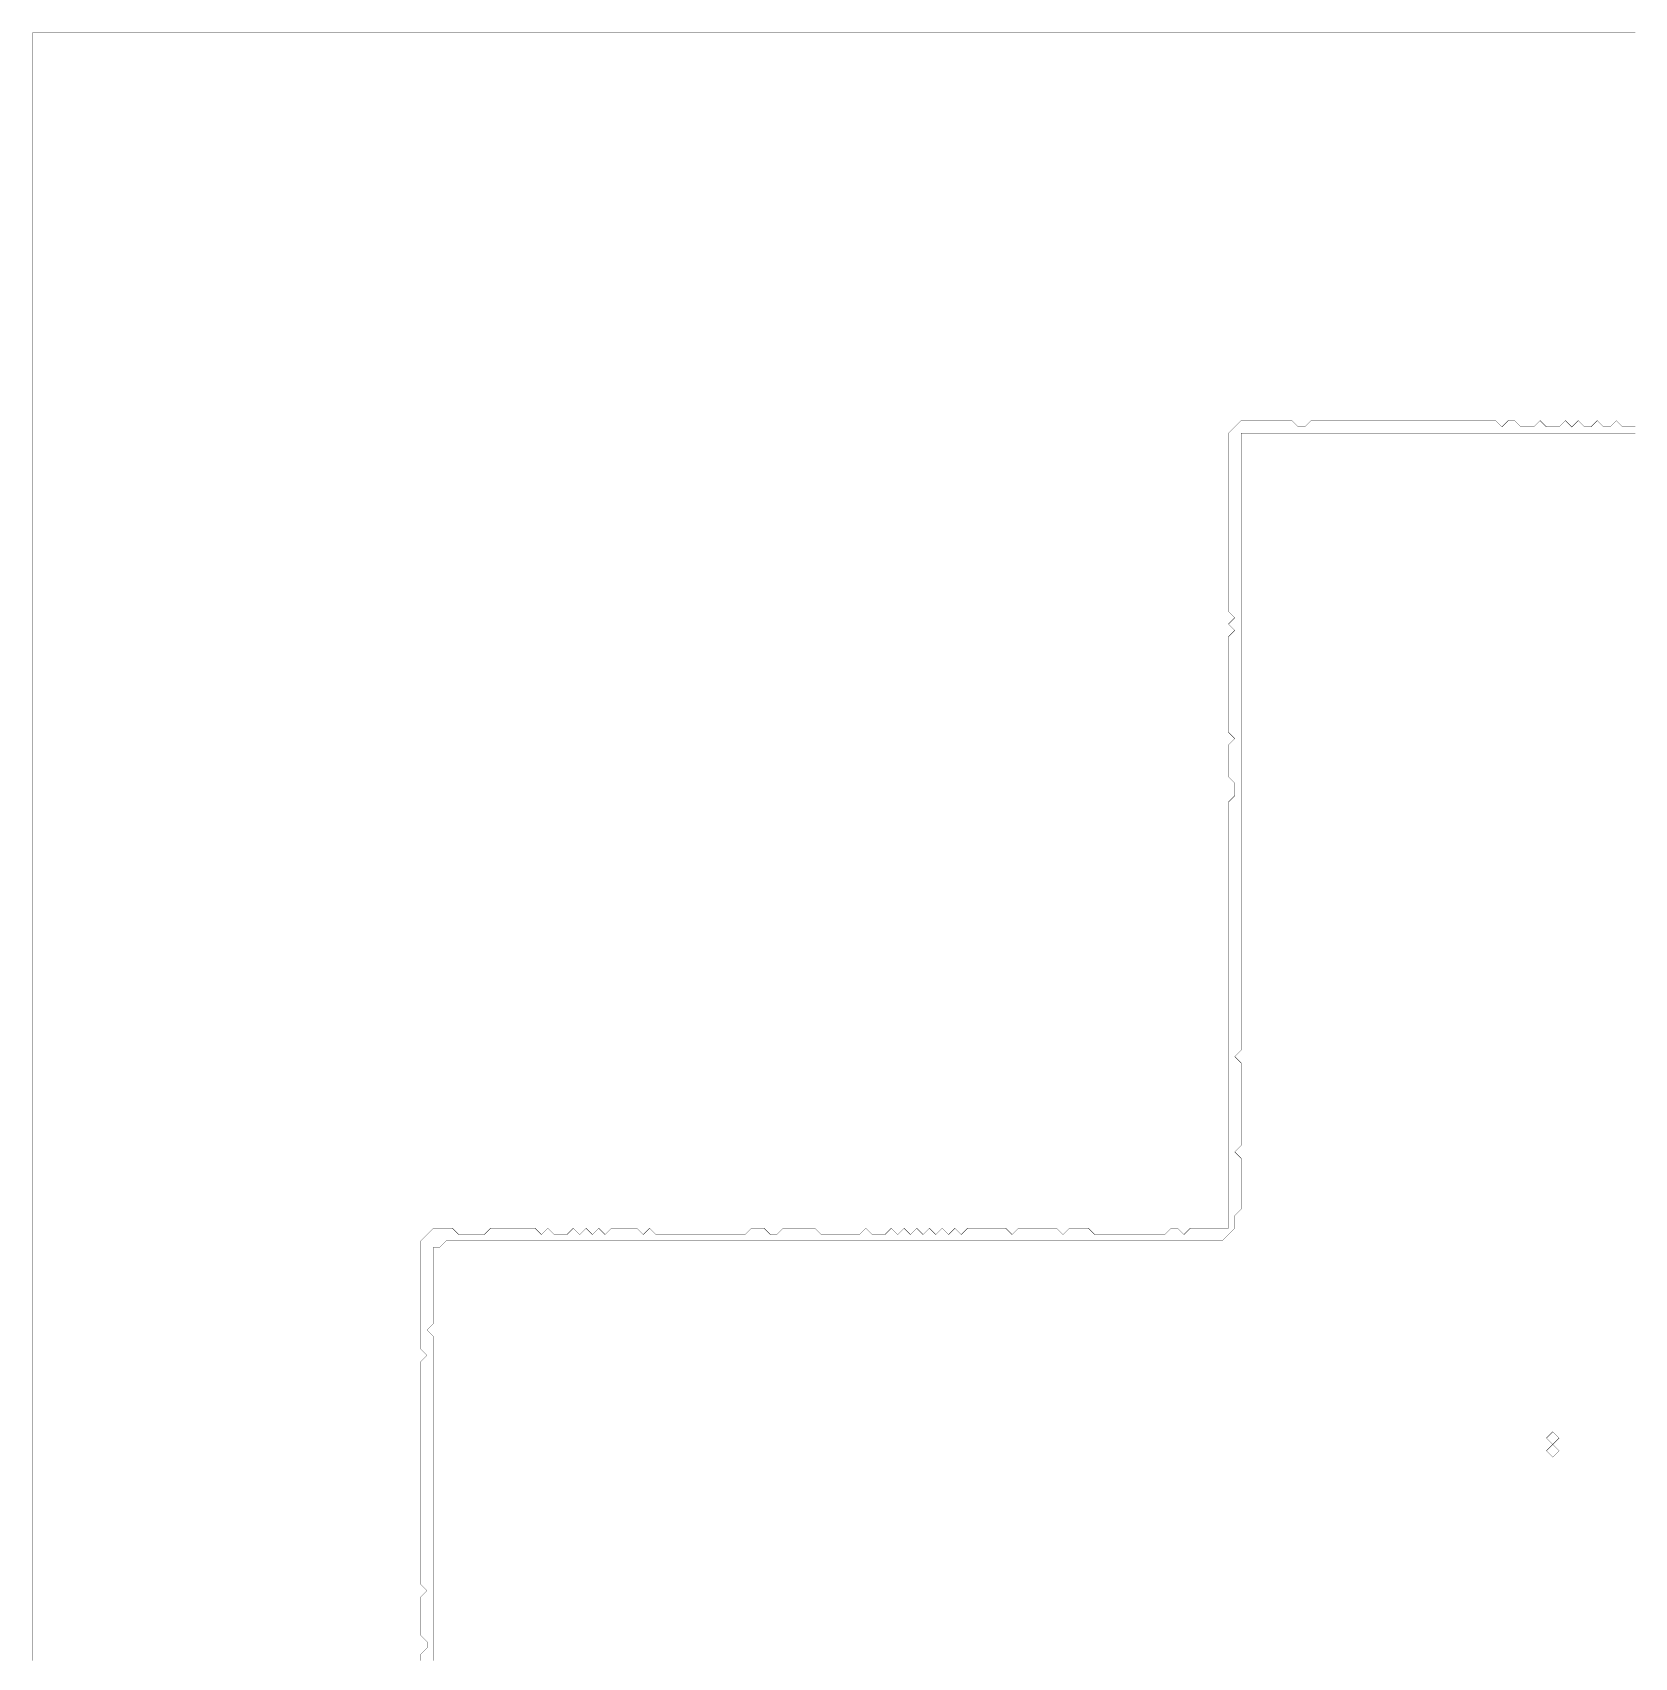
# Model space of a CAD drawing. Header units: metres. Extents: x 0 to 4879, y -4879 to 0.
# Drawn here: x 0 to 2404, y -2439 to 0 of the extents above; entities that cross this region are included whole.
import ezdxf

# ---------------------------------------------------------------- set-up
doc = ezdxf.new("R2010")
doc.units = ezdxf.units.M
doc.layers.add('conductor', color=1, linetype='Continuous')
doc.layers.add('substrate', color=5, linetype='Continuous')

msp = doc.modelspace()

# ---------------------------------------------------------------- linework, layer by layer
at = {"layer": 'conductor', "const_width": 0.5}
msp.add_lwpolyline([(2405.8125, -601.453125), (2396.265625, -601.453125), (2386.71875, -601.453125), (2377.171875, -601.453125), (2367.625, -601.453125), (2358.078125, -601.453125), (2348.53125, -601.453125), (2338.984375, -601.453125), (2329.4375, -601.453125), (2319.890625, -601.453125), (2310.34375, -601.453125), (2300.796875, -601.453125), (2291.25, -601.453125), (2281.703125, -601.453125), (2272.15625, -601.453125), (2262.609375, -601.453125), (2253.0625, -601.453125), (2243.515625, -601.453125), (2233.96875, -601.453125), (2224.421875, -601.453125), (2214.875, -601.453125), (2205.328125, -601.453125), (2195.78125, -601.453125), (2186.234375, -601.453125), (2176.6875, -601.453125), (2167.140625, -601.453125), (2157.59375, -601.453125), (2148.046875, -601.453125), (2138.5, -601.453125), (2128.953125, -601.453125), (2119.40625, -601.453125), (2109.859375, -601.453125), (2100.3125, -601.453125), (2090.765625, -601.453125), (2081.21875, -601.453125), (2071.671875, -601.453125), (2062.125, -601.453125), (2052.578125, -601.453125), (2043.03125, -601.453125), (2033.484375, -601.453125), (2023.9375, -601.453125), (2014.390625, -601.453125), (2004.84375, -601.453125), (1995.296875, -601.453125), (1985.75, -601.453125), (1976.203125, -601.453125), (1966.65625, -601.453125), (1957.109375, -601.453125), (1947.5625, -601.453125), (1938.015625, -601.453125), (1928.46875, -601.453125), (1918.921875, -601.453125), (1909.375, -601.453125), (1899.828125, -601.453125), (1890.28125, -601.453125), (1880.734375, -601.453125), (1871.1875, -601.453125), (1861.640625, -601.453125), (1852.09375, -601.453125), (1842.546875, -601.453125), (1833, -601.453125), (1823.453125, -601.453125), (1813.90625, -601.453125), (1813.90625, -611), (1813.90625, -620.546875), (1813.90625, -630.09375), (1813.90625, -639.640625), (1813.90625, -649.1875), (1813.90625, -658.734375), (1813.90625, -668.28125), (1813.90625, -677.828125), (1813.90625, -687.375), (1813.90625, -696.921875), (1813.90625, -706.46875), (1813.90625, -716.015625), (1813.90625, -725.5625), (1813.90625, -735.109375), (1813.90625, -744.65625), (1813.90625, -754.203125), (1813.90625, -763.75), (1813.90625, -773.296875), (1813.90625, -782.84375), (1813.90625, -792.390625), (1813.90625, -801.9375), (1813.90625, -811.484375), (1813.90625, -821.03125), (1813.90625, -830.578125), (1813.90625, -840.125), (1813.90625, -849.671875), (1813.90625, -859.21875), (1813.90625, -868.765625), (1813.90625, -878.3125), (1813.90625, -887.859375), (1813.90625, -897.40625), (1813.90625, -906.953125), (1813.90625, -916.5), (1813.90625, -926.046875), (1813.90625, -935.59375), (1813.90625, -945.140625), (1813.90625, -954.6875), (1813.90625, -964.234375), (1813.90625, -973.78125), (1813.90625, -983.328125), (1813.90625, -992.875), (1813.90625, -1002.421875), (1813.90625, -1011.96875), (1813.90625, -1021.515625), (1813.90625, -1031.0625), (1813.90625, -1040.609375), (1813.90625, -1050.15625), (1813.90625, -1059.703125), (1813.90625, -1069.25), (1813.90625, -1078.796875), (1813.90625, -1088.34375), (1813.90625, -1097.890625), (1813.90625, -1107.4375), (1813.90625, -1116.984375), (1813.90625, -1126.53125), (1813.90625, -1136.078125), (1813.90625, -1145.625), (1813.90625, -1155.171875), (1813.90625, -1164.71875), (1813.90625, -1174.265625), (1813.90625, -1183.8125), (1813.90625, -1193.359375), (1813.90625, -1202.90625), (1813.90625, -1212.453125), (1813.90625, -1222), (1813.90625, -1231.546875), (1813.90625, -1241.09375), (1813.90625, -1250.640625), (1813.90625, -1260.1875), (1813.90625, -1269.734375), (1813.90625, -1279.28125), (1813.90625, -1288.828125), (1813.90625, -1298.375), (1813.90625, -1307.921875), (1813.90625, -1317.46875), (1813.90625, -1327.015625), (1813.90625, -1336.5625), (1813.90625, -1346.109375), (1813.90625, -1355.65625), (1813.90625, -1365.203125), (1813.90625, -1374.75), (1813.90625, -1384.296875), (1813.90625, -1393.84375), (1813.90625, -1403.390625), (1813.90625, -1412.9375), (1813.90625, -1422.484375), (1813.90625, -1432.03125), (1813.90625, -1441.578125), (1813.90625, -1451.125), (1813.90625, -1460.671875), (1813.90625, -1470.21875), (1813.90625, -1479.765625), (1813.90625, -1489.3125), (1813.90625, -1498.859375), (1813.90625, -1508.40625), (1813.90625, -1517.953125), (1813.90625, -1527.5), (1804.359375, -1537.046875), (1813.90625, -1546.59375), (1813.90625, -1556.140625), (1813.90625, -1565.6875), (1813.90625, -1575.234375), (1813.90625, -1584.78125), (1813.90625, -1594.328125), (1813.90625, -1603.875), (1813.90625, -1613.421875), (1813.90625, -1622.96875), (1813.90625, -1632.515625), (1813.90625, -1642.0625), (1813.90625, -1651.609375), (1813.90625, -1661.15625), (1813.90625, -1670.703125), (1804.359375, -1680.25), (1813.90625, -1689.796875), (1813.90625, -1699.34375), (1813.90625, -1708.890625), (1813.90625, -1718.4375), (1813.90625, -1727.984375), (1813.90625, -1737.53125), (1813.90625, -1747.078125), (1813.90625, -1756.625), (1813.90625, -1766.171875), (1804.359375, -1775.71875), (1804.359375, -1785.265625), (1804.359375, -1794.8125), (1794.8125, -1804.359375), (1785.265625, -1813.90625), (1775.71875, -1813.90625), (1766.171875, -1813.90625), (1756.625, -1813.90625), (1747.078125, -1813.90625), (1737.53125, -1813.90625), (1727.984375, -1813.90625), (1718.4375, -1813.90625), (1708.890625, -1813.90625), (1699.34375, -1813.90625), (1689.796875, -1813.90625), (1680.25, -1813.90625), (1670.703125, -1813.90625), (1661.15625, -1813.90625), (1651.609375, -1813.90625), (1642.0625, -1813.90625), (1632.515625, -1813.90625), (1622.96875, -1813.90625), (1613.421875, -1813.90625), (1603.875, -1813.90625), (1594.328125, -1813.90625), (1584.78125, -1813.90625), (1575.234375, -1813.90625), (1565.6875, -1813.90625), (1556.140625, -1813.90625), (1546.59375, -1813.90625), (1537.046875, -1813.90625), (1527.5, -1813.90625), (1517.953125, -1813.90625), (1508.40625, -1813.90625), (1498.859375, -1813.90625), (1489.3125, -1813.90625), (1479.765625, -1813.90625), (1470.21875, -1813.90625), (1460.671875, -1813.90625), (1451.125, -1813.90625), (1441.578125, -1813.90625), (1432.03125, -1813.90625), (1422.484375, -1813.90625), (1412.9375, -1813.90625), (1403.390625, -1813.90625), (1393.84375, -1813.90625), (1384.296875, -1813.90625), (1374.75, -1813.90625), (1365.203125, -1813.90625), (1355.65625, -1813.90625), (1346.109375, -1813.90625), (1336.5625, -1813.90625), (1327.015625, -1813.90625), (1317.46875, -1813.90625), (1307.921875, -1813.90625), (1298.375, -1813.90625), (1288.828125, -1813.90625), (1279.28125, -1813.90625), (1269.734375, -1813.90625), (1260.1875, -1813.90625), (1250.640625, -1813.90625), (1241.09375, -1813.90625), (1231.546875, -1813.90625), (1222, -1813.90625), (1212.453125, -1813.90625), (1202.90625, -1813.90625), (1193.359375, -1813.90625), (1183.8125, -1813.90625), (1174.265625, -1813.90625), (1164.71875, -1813.90625), (1155.171875, -1813.90625), (1145.625, -1813.90625), (1136.078125, -1813.90625), (1126.53125, -1813.90625), (1116.984375, -1813.90625), (1107.4375, -1813.90625), (1097.890625, -1813.90625), (1088.34375, -1813.90625), (1078.796875, -1813.90625), (1069.25, -1813.90625), (1059.703125, -1813.90625), (1050.15625, -1813.90625), (1040.609375, -1813.90625), (1031.0625, -1813.90625), (1021.515625, -1813.90625), (1011.96875, -1813.90625), (1002.421875, -1813.90625), (992.875, -1813.90625), (983.328125, -1813.90625), (973.78125, -1813.90625), (964.234375, -1813.90625), (954.6875, -1813.90625), (945.140625, -1813.90625), (935.59375, -1813.90625), (926.046875, -1813.90625), (916.5, -1813.90625), (906.953125, -1813.90625), (897.40625, -1813.90625), (887.859375, -1813.90625), (878.3125, -1813.90625), (868.765625, -1813.90625), (859.21875, -1813.90625), (849.671875, -1813.90625), (840.125, -1813.90625), (830.578125, -1813.90625), (821.03125, -1813.90625), (811.484375, -1813.90625), (801.9375, -1813.90625), (792.390625, -1813.90625), (782.84375, -1813.90625), (773.296875, -1813.90625), (763.75, -1813.90625), (754.203125, -1813.90625), (744.65625, -1813.90625), (735.109375, -1813.90625), (725.5625, -1813.90625), (716.015625, -1813.90625), (706.46875, -1813.90625), (696.921875, -1813.90625), (687.375, -1813.90625), (677.828125, -1813.90625), (668.28125, -1813.90625), (658.734375, -1813.90625), (649.1875, -1813.90625), (639.640625, -1813.90625), (630.09375, -1813.90625), (620.546875, -1813.90625), (611, -1823.453125), (601.453125, -1823.453125), (601.453125, -1833), (601.453125, -1842.546875), (601.453125, -1852.09375), (601.453125, -1861.640625), (601.453125, -1871.1875), (601.453125, -1880.734375), (601.453125, -1890.28125), (601.453125, -1899.828125), (601.453125, -1909.375), (601.453125, -1918.921875), (601.453125, -1928.46875), (601.453125, -1938.015625), (591.90625, -1947.5625), (601.453125, -1957.109375), (601.453125, -1966.65625), (601.453125, -1976.203125), (601.453125, -1985.75), (601.453125, -1995.296875), (601.453125, -2004.84375), (601.453125, -2014.390625), (601.453125, -2023.9375), (601.453125, -2033.484375), (601.453125, -2043.03125), (601.453125, -2052.578125), (601.453125, -2062.125), (601.453125, -2071.671875), (601.453125, -2081.21875), (601.453125, -2090.765625), (601.453125, -2100.3125), (601.453125, -2109.859375), (601.453125, -2119.40625), (601.453125, -2128.953125), (601.453125, -2138.5), (601.453125, -2148.046875), (601.453125, -2157.59375), (601.453125, -2167.140625), (601.453125, -2176.6875), (601.453125, -2186.234375), (601.453125, -2195.78125), (601.453125, -2205.328125), (601.453125, -2214.875), (601.453125, -2224.421875), (601.453125, -2233.96875), (601.453125, -2243.515625), (601.453125, -2253.0625), (601.453125, -2262.609375), (601.453125, -2272.15625), (601.453125, -2281.703125), (601.453125, -2291.25), (601.453125, -2300.796875), (601.453125, -2310.34375), (601.453125, -2319.890625), (601.453125, -2329.4375), (601.453125, -2338.984375), (601.453125, -2348.53125), (601.453125, -2358.078125), (601.453125, -2367.625), (601.453125, -2377.171875), (601.453125, -2386.71875), (601.453125, -2396.265625), (601.453125, -2405.8125), (601.453125, -2415.359375), (601.453125, -2424.90625), (601.453125, -2434.453125), (601.453125, -2444)], dxfattribs=at)
for points in [[(2272.15625, -2109.859375), (2281.703125, -2100.3125), (2291.25, -2109.859375), (2281.703125, -2119.40625)], [(2272.15625, -2128.953125), (2281.703125, -2119.40625), (2291.25, -2128.953125), (2281.703125, -2138.5)]]:
    msp.add_lwpolyline(points, close=True, dxfattribs=at)
at = {"layer": 'substrate', "const_width": 0.5}
for points in [[(2405.8125, 0), (2396.265625, 0), (2386.71875, 0), (2377.171875, 0), (2367.625, 0), (2358.078125, 0), (2348.53125, 0), (2338.984375, 0), (2329.4375, 0), (2319.890625, 0), (2310.34375, 0), (2300.796875, 0), (2291.25, 0), (2281.703125, 0), (2272.15625, 0), (2262.609375, 0), (2253.0625, 0), (2243.515625, 0), (2233.96875, 0), (2224.421875, 0), (2214.875, 0), (2205.328125, 0), (2195.78125, 0), (2186.234375, 0), (2176.6875, 0), (2167.140625, 0), (2157.59375, 0), (2148.046875, 0), (2138.5, 0), (2128.953125, 0), (2119.40625, 0), (2109.859375, 0), (2100.3125, 0), (2090.765625, 0), (2081.21875, 0), (2071.671875, 0), (2062.125, 0), (2052.578125, 0), (2043.03125, 0), (2033.484375, 0), (2023.9375, 0), (2014.390625, 0), (2004.84375, 0), (1995.296875, 0), (1985.75, 0), (1976.203125, 0), (1966.65625, 0), (1957.109375, 0), (1947.5625, 0), (1938.015625, 0), (1928.46875, 0), (1918.921875, 0), (1909.375, 0), (1899.828125, 0), (1890.28125, 0), (1880.734375, 0), (1871.1875, 0), (1861.640625, 0), (1852.09375, 0), (1842.546875, 0), (1833, 0), (1823.453125, 0), (1813.90625, 0), (1804.359375, 0), (1794.8125, 0), (1785.265625, 0), (1775.71875, 0), (1766.171875, 0), (1756.625, 0), (1747.078125, 0), (1737.53125, 0), (1727.984375, 0), (1718.4375, 0), (1708.890625, 0), (1699.34375, 0), (1689.796875, 0), (1680.25, 0), (1670.703125, 0), (1661.15625, 0), (1651.609375, 0), (1642.0625, 0), (1632.515625, 0), (1622.96875, 0), (1613.421875, 0), (1603.875, 0), (1594.328125, 0), (1584.78125, 0), (1575.234375, 0), (1565.6875, 0), (1556.140625, 0), (1546.59375, 0), (1537.046875, 0), (1527.5, 0), (1517.953125, 0), (1508.40625, 0), (1498.859375, 0), (1489.3125, 0), (1479.765625, 0), (1470.21875, 0), (1460.671875, 0), (1451.125, 0), (1441.578125, 0), (1432.03125, 0), (1422.484375, 0), (1412.9375, 0), (1403.390625, 0), (1393.84375, 0), (1384.296875, 0), (1374.75, 0), (1365.203125, 0), (1355.65625, 0), (1346.109375, 0), (1336.5625, 0), (1327.015625, 0), (1317.46875, 0), (1307.921875, 0), (1298.375, 0), (1288.828125, 0), (1279.28125, 0), (1269.734375, 0), (1260.1875, 0), (1250.640625, 0), (1241.09375, 0), (1231.546875, 0), (1222, 0), (1212.453125, 0), (1202.90625, 0), (1193.359375, 0), (1183.8125, 0), (1174.265625, 0), (1164.71875, 0), (1155.171875, 0), (1145.625, 0), (1136.078125, 0), (1126.53125, 0), (1116.984375, 0), (1107.4375, 0), (1097.890625, 0), (1088.34375, 0), (1078.796875, 0), (1069.25, 0), (1059.703125, 0), (1050.15625, 0), (1040.609375, 0), (1031.0625, 0), (1021.515625, 0), (1011.96875, 0), (1002.421875, 0), (992.875, 0), (983.328125, 0), (973.78125, 0), (964.234375, 0), (954.6875, 0), (945.140625, 0), (935.59375, 0), (926.046875, 0), (916.5, 0), (906.953125, 0), (897.40625, 0), (887.859375, 0), (878.3125, 0), (868.765625, 0), (859.21875, 0), (849.671875, 0), (840.125, 0), (830.578125, 0), (821.03125, 0), (811.484375, 0), (801.9375, 0), (792.390625, 0), (782.84375, 0), (773.296875, 0), (763.75, 0), (754.203125, 0), (744.65625, 0), (735.109375, 0), (725.5625, 0), (716.015625, 0), (706.46875, 0), (696.921875, 0), (687.375, 0), (677.828125, 0), (668.28125, 0), (658.734375, 0), (649.1875, 0), (639.640625, 0), (630.09375, 0), (620.546875, 0), (611, 0), (601.453125, 0), (591.90625, 0), (582.359375, 0), (572.8125, 0), (563.265625, 0), (553.71875, 0), (544.171875, 0), (534.625, 0), (525.078125, 0), (515.53125, 0), (505.984375, 0), (496.4375, 0), (486.890625, 0), (477.34375, 0), (467.796875, 0), (458.25, 0), (448.703125, 0), (439.15625, 0), (429.609375, 0), (420.0625, 0), (410.515625, 0), (400.96875, 0), (391.421875, 0), (381.875, 0), (372.328125, 0), (362.78125, 0), (353.234375, 0), (343.6875, 0), (334.140625, 0), (324.59375, 0), (315.046875, 0), (305.5, 0), (295.953125, 0), (286.40625, 0), (276.859375, 0), (267.3125, 0), (257.765625, 0), (248.21875, 0), (238.671875, 0), (229.125, 0), (219.578125, 0), (210.03125, 0), (200.484375, 0), (190.9375, 0), (181.390625, 0), (171.84375, 0), (162.296875, 0), (152.75, 0), (143.203125, 0), (133.65625, 0), (124.109375, 0), (114.5625, 0), (105.015625, 0), (95.46875, 0), (85.921875, 0), (76.375, 0), (66.828125, 0), (57.28125, 0), (47.734375, 0), (38.1875, 0), (28.640625, 0), (19.09375, 0), (9.546875, 0), (0, 0), (0, -9.546875), (0, -19.09375), (0, -28.640625), (0, -38.1875), (0, -47.734375), (0, -57.28125), (0, -66.828125), (0, -76.375), (0, -85.921875), (0, -95.46875), (0, -105.015625), (0, -114.5625), (0, -124.109375), (0, -133.65625), (0, -143.203125), (0, -152.75), (0, -162.296875), (0, -171.84375), (0, -181.390625), (0, -190.9375), (0, -200.484375), (0, -210.03125), (0, -219.578125), (0, -229.125), (0, -238.671875), (0, -248.21875), (0, -257.765625), (0, -267.3125), (0, -276.859375), (0, -286.40625), (0, -295.953125), (0, -305.5), (0, -315.046875), (0, -324.59375), (0, -334.140625), (0, -343.6875), (0, -353.234375), (0, -362.78125), (0, -372.328125), (0, -381.875), (0, -391.421875), (0, -400.96875), (0, -410.515625), (0, -420.0625), (0, -429.609375), (0, -439.15625), (0, -448.703125), (0, -458.25), (0, -467.796875), (0, -477.34375), (0, -486.890625), (0, -496.4375), (0, -505.984375), (0, -515.53125), (0, -525.078125), (0, -534.625), (0, -544.171875), (0, -553.71875), (0, -563.265625), (0, -572.8125), (0, -582.359375), (0, -591.90625), (0, -601.453125), (0, -611), (0, -620.546875), (0, -630.09375), (0, -639.640625), (0, -649.1875), (0, -658.734375), (0, -668.28125), (0, -677.828125), (0, -687.375), (0, -696.921875), (0, -706.46875), (0, -716.015625), (0, -725.5625), (0, -735.109375), (0, -744.65625), (0, -754.203125), (0, -763.75), (0, -773.296875), (0, -782.84375), (0, -792.390625), (0, -801.9375), (0, -811.484375), (0, -821.03125), (0, -830.578125), (0, -840.125), (0, -849.671875), (0, -859.21875), (0, -868.765625), (0, -878.3125), (0, -887.859375), (0, -897.40625), (0, -906.953125), (0, -916.5), (0, -926.046875), (0, -935.59375), (0, -945.140625), (0, -954.6875), (0, -964.234375), (0, -973.78125), (0, -983.328125), (0, -992.875), (0, -1002.421875), (0, -1011.96875), (0, -1021.515625), (0, -1031.0625), (0, -1040.609375), (0, -1050.15625), (0, -1059.703125), (0, -1069.25), (0, -1078.796875), (0, -1088.34375), (0, -1097.890625), (0, -1107.4375), (0, -1116.984375), (0, -1126.53125), (0, -1136.078125), (0, -1145.625), (0, -1155.171875), (0, -1164.71875), (0, -1174.265625), (0, -1183.8125), (0, -1193.359375), (0, -1202.90625), (0, -1212.453125), (0, -1222), (0, -1231.546875), (0, -1241.09375), (0, -1250.640625), (0, -1260.1875), (0, -1269.734375), (0, -1279.28125), (0, -1288.828125), (0, -1298.375), (0, -1307.921875), (0, -1317.46875), (0, -1327.015625), (0, -1336.5625), (0, -1346.109375), (0, -1355.65625), (0, -1365.203125), (0, -1374.75), (0, -1384.296875), (0, -1393.84375), (0, -1403.390625), (0, -1412.9375), (0, -1422.484375), (0, -1432.03125), (0, -1441.578125), (0, -1451.125), (0, -1460.671875), (0, -1470.21875), (0, -1479.765625), (0, -1489.3125), (0, -1498.859375), (0, -1508.40625), (0, -1517.953125), (0, -1527.5), (0, -1537.046875), (0, -1546.59375), (0, -1556.140625), (0, -1565.6875), (0, -1575.234375), (0, -1584.78125), (0, -1594.328125), (0, -1603.875), (0, -1613.421875), (0, -1622.96875), (0, -1632.515625), (0, -1642.0625), (0, -1651.609375), (0, -1661.15625), (0, -1670.703125), (0, -1680.25), (0, -1689.796875), (0, -1699.34375), (0, -1708.890625), (0, -1718.4375), (0, -1727.984375), (0, -1737.53125), (0, -1747.078125), (0, -1756.625), (0, -1766.171875), (0, -1775.71875), (0, -1785.265625), (0, -1794.8125), (0, -1804.359375), (0, -1813.90625), (0, -1823.453125), (0, -1833), (0, -1842.546875), (0, -1852.09375), (0, -1861.640625), (0, -1871.1875), (0, -1880.734375), (0, -1890.28125), (0, -1899.828125), (0, -1909.375), (0, -1918.921875), (0, -1928.46875), (0, -1938.015625), (0, -1947.5625), (0, -1957.109375), (0, -1966.65625), (0, -1976.203125), (0, -1985.75), (0, -1995.296875), (0, -2004.84375), (0, -2014.390625), (0, -2023.9375), (0, -2033.484375), (0, -2043.03125), (0, -2052.578125), (0, -2062.125), (0, -2071.671875), (0, -2081.21875), (0, -2090.765625), (0, -2100.3125), (0, -2109.859375), (0, -2119.40625), (0, -2128.953125), (0, -2138.5), (0, -2148.046875), (0, -2157.59375), (0, -2167.140625), (0, -2176.6875), (0, -2186.234375), (0, -2195.78125), (0, -2205.328125), (0, -2214.875), (0, -2224.421875), (0, -2233.96875), (0, -2243.515625), (0, -2253.0625), (0, -2262.609375), (0, -2272.15625), (0, -2281.703125), (0, -2291.25), (0, -2300.796875), (0, -2310.34375), (0, -2319.890625), (0, -2329.4375), (0, -2338.984375), (0, -2348.53125), (0, -2358.078125), (0, -2367.625), (0, -2377.171875), (0, -2386.71875), (0, -2396.265625), (0, -2405.8125), (0, -2415.359375), (0, -2424.90625), (0, -2434.453125), (0, -2444)], [(582.359375, -2444), (582.359375, -2434.453125), (591.90625, -2424.90625), (591.90625, -2415.359375), (582.359375, -2405.8125), (582.359375, -2396.265625), (582.359375, -2386.71875), (582.359375, -2377.171875), (582.359375, -2367.625), (582.359375, -2358.078125), (582.359375, -2348.53125), (591.90625, -2338.984375), (582.359375, -2329.4375), (582.359375, -2319.890625), (582.359375, -2310.34375), (582.359375, -2300.796875), (582.359375, -2291.25), (582.359375, -2281.703125), (582.359375, -2272.15625), (582.359375, -2262.609375), (582.359375, -2253.0625), (582.359375, -2243.515625), (582.359375, -2233.96875), (582.359375, -2224.421875), (582.359375, -2214.875), (582.359375, -2205.328125), (582.359375, -2195.78125), (582.359375, -2186.234375), (582.359375, -2176.6875), (582.359375, -2167.140625), (582.359375, -2157.59375), (582.359375, -2148.046875), (582.359375, -2138.5), (582.359375, -2128.953125), (582.359375, -2119.40625), (582.359375, -2109.859375), (582.359375, -2100.3125), (582.359375, -2090.765625), (582.359375, -2081.21875), (582.359375, -2071.671875), (582.359375, -2062.125), (582.359375, -2052.578125), (582.359375, -2043.03125), (582.359375, -2033.484375), (582.359375, -2023.9375), (582.359375, -2014.390625), (582.359375, -2004.84375), (582.359375, -1995.296875), (591.90625, -1985.75), (582.359375, -1976.203125), (582.359375, -1966.65625), (582.359375, -1957.109375), (582.359375, -1947.5625), (582.359375, -1938.015625), (582.359375, -1928.46875), (582.359375, -1918.921875), (582.359375, -1909.375), (582.359375, -1899.828125), (582.359375, -1890.28125), (582.359375, -1880.734375), (582.359375, -1871.1875), (582.359375, -1861.640625), (582.359375, -1852.09375), (582.359375, -1842.546875), (582.359375, -1833), (582.359375, -1823.453125), (582.359375, -1813.90625), (591.90625, -1804.359375), (601.453125, -1794.8125), (611, -1794.8125), (620.546875, -1794.8125), (630.09375, -1794.8125), (639.640625, -1804.359375), (649.1875, -1804.359375), (658.734375, -1804.359375), (668.28125, -1804.359375), (677.828125, -1804.359375), (687.375, -1794.8125), (696.921875, -1794.8125), (706.46875, -1794.8125), (716.015625, -1794.8125), (725.5625, -1794.8125), (735.109375, -1794.8125), (744.65625, -1794.8125), (754.203125, -1794.8125), (763.75, -1804.359375), (773.296875, -1794.8125), (782.84375, -1804.359375), (792.390625, -1804.359375), (801.9375, -1804.359375), (811.484375, -1794.8125), (821.03125, -1804.359375), (830.578125, -1794.8125), (840.125, -1804.359375), (849.671875, -1794.8125), (859.21875, -1804.359375), (868.765625, -1794.8125), (878.3125, -1794.8125), (887.859375, -1794.8125), (897.40625, -1794.8125), (906.953125, -1794.8125), (916.5, -1804.359375), (926.046875, -1794.8125), (935.59375, -1804.359375), (945.140625, -1804.359375), (954.6875, -1804.359375), (964.234375, -1804.359375), (973.78125, -1804.359375), (983.328125, -1804.359375), (992.875, -1804.359375), (1002.421875, -1804.359375), (1011.96875, -1804.359375), (1021.515625, -1804.359375), (1031.0625, -1804.359375), (1040.609375, -1804.359375), (1050.15625, -1804.359375), (1059.703125, -1804.359375), (1069.25, -1804.359375), (1078.796875, -1794.8125), (1088.34375, -1794.8125), (1097.890625, -1794.8125), (1107.4375, -1804.359375), (1116.984375, -1804.359375), (1126.53125, -1794.8125), (1136.078125, -1794.8125), (1145.625, -1794.8125), (1155.171875, -1794.8125), (1164.71875, -1794.8125), (1174.265625, -1794.8125), (1183.8125, -1804.359375), (1193.359375, -1804.359375), (1202.90625, -1804.359375), (1212.453125, -1804.359375), (1222, -1804.359375), (1231.546875, -1804.359375), (1241.09375, -1804.359375), (1250.640625, -1794.8125), (1260.1875, -1804.359375), (1269.734375, -1804.359375), (1279.28125, -1804.359375), (1288.828125, -1794.8125), (1298.375, -1804.359375), (1307.921875, -1794.8125), (1317.46875, -1804.359375), (1327.015625, -1794.8125), (1336.5625, -1804.359375), (1346.109375, -1794.8125), (1355.65625, -1804.359375), (1365.203125, -1794.8125), (1374.75, -1804.359375), (1384.296875, -1794.8125), (1393.84375, -1804.359375), (1403.390625, -1794.8125), (1412.9375, -1794.8125), (1422.484375, -1794.8125), (1432.03125, -1794.8125), (1441.578125, -1794.8125), (1451.125, -1794.8125), (1460.671875, -1794.8125), (1470.21875, -1804.359375), (1479.765625, -1794.8125), (1489.3125, -1794.8125), (1498.859375, -1794.8125), (1508.40625, -1794.8125), (1517.953125, -1794.8125), (1527.5, -1794.8125), (1537.046875, -1794.8125), (1546.59375, -1804.359375), (1556.140625, -1794.8125), (1565.6875, -1794.8125), (1575.234375, -1794.8125), (1584.78125, -1794.8125), (1594.328125, -1804.359375), (1603.875, -1804.359375), (1613.421875, -1804.359375), (1622.96875, -1804.359375), (1632.515625, -1804.359375), (1642.0625, -1804.359375), (1651.609375, -1804.359375), (1661.15625, -1804.359375), (1670.703125, -1804.359375), (1680.25, -1804.359375), (1689.796875, -1804.359375), (1699.34375, -1804.359375), (1708.890625, -1794.8125), (1718.4375, -1794.8125), (1727.984375, -1804.359375), (1737.53125, -1794.8125), (1747.078125, -1794.8125), (1756.625, -1794.8125), (1766.171875, -1794.8125), (1775.71875, -1794.8125), (1785.265625, -1794.8125), (1794.8125, -1794.8125), (1794.8125, -1785.265625), (1794.8125, -1775.71875), (1794.8125, -1766.171875), (1794.8125, -1756.625), (1794.8125, -1747.078125), (1794.8125, -1737.53125), (1794.8125, -1727.984375), (1794.8125, -1718.4375), (1794.8125, -1708.890625), (1794.8125, -1699.34375), (1794.8125, -1689.796875), (1794.8125, -1680.25), (1794.8125, -1670.703125), (1794.8125, -1661.15625), (1794.8125, -1651.609375), (1794.8125, -1642.0625), (1794.8125, -1632.515625), (1794.8125, -1622.96875), (1794.8125, -1613.421875), (1794.8125, -1603.875), (1794.8125, -1594.328125), (1794.8125, -1584.78125), (1794.8125, -1575.234375), (1794.8125, -1565.6875), (1794.8125, -1556.140625), (1794.8125, -1546.59375), (1794.8125, -1537.046875), (1794.8125, -1527.5), (1794.8125, -1517.953125), (1794.8125, -1508.40625), (1794.8125, -1498.859375), (1794.8125, -1489.3125), (1794.8125, -1479.765625), (1794.8125, -1470.21875), (1794.8125, -1460.671875), (1794.8125, -1451.125), (1794.8125, -1441.578125), (1794.8125, -1432.03125), (1794.8125, -1422.484375), (1794.8125, -1412.9375), (1794.8125, -1403.390625), (1794.8125, -1393.84375), (1794.8125, -1384.296875), (1794.8125, -1374.75), (1794.8125, -1365.203125), (1794.8125, -1355.65625), (1794.8125, -1346.109375), (1794.8125, -1336.5625), (1794.8125, -1327.015625), (1794.8125, -1317.46875), (1794.8125, -1307.921875), (1794.8125, -1298.375), (1794.8125, -1288.828125), (1794.8125, -1279.28125), (1794.8125, -1269.734375), (1794.8125, -1260.1875), (1794.8125, -1250.640625), (1794.8125, -1241.09375), (1794.8125, -1231.546875), (1794.8125, -1222), (1794.8125, -1212.453125), (1794.8125, -1202.90625), (1794.8125, -1193.359375), (1794.8125, -1183.8125), (1794.8125, -1174.265625), (1794.8125, -1164.71875), (1794.8125, -1155.171875), (1804.359375, -1145.625), (1804.359375, -1136.078125), (1804.359375, -1126.53125), (1794.8125, -1116.984375), (1794.8125, -1107.4375), (1794.8125, -1097.890625), (1794.8125, -1088.34375), (1794.8125, -1078.796875), (1794.8125, -1069.25), (1804.359375, -1059.703125), (1794.8125, -1050.15625), (1794.8125, -1040.609375), (1794.8125, -1031.0625), (1794.8125, -1021.515625), (1794.8125, -1011.96875), (1794.8125, -1002.421875), (1794.8125, -992.875), (1794.8125, -983.328125), (1794.8125, -973.78125), (1794.8125, -964.234375), (1794.8125, -954.6875), (1794.8125, -945.140625), (1794.8125, -935.59375), (1794.8125, -926.046875), (1794.8125, -916.5), (1794.8125, -906.953125), (1804.359375, -897.40625), (1794.8125, -887.859375), (1804.359375, -878.3125), (1794.8125, -868.765625), (1794.8125, -859.21875), (1794.8125, -849.671875), (1794.8125, -840.125), (1794.8125, -830.578125), (1794.8125, -821.03125), (1794.8125, -811.484375), (1794.8125, -801.9375), (1794.8125, -792.390625), (1794.8125, -782.84375), (1794.8125, -773.296875), (1794.8125, -763.75), (1794.8125, -754.203125), (1794.8125, -744.65625), (1794.8125, -735.109375), (1794.8125, -725.5625), (1794.8125, -716.015625), (1794.8125, -706.46875), (1794.8125, -696.921875), (1794.8125, -687.375), (1794.8125, -677.828125), (1794.8125, -668.28125), (1794.8125, -658.734375), (1794.8125, -649.1875), (1794.8125, -639.640625), (1794.8125, -630.09375), (1794.8125, -620.546875), (1794.8125, -611), (1794.8125, -601.453125), (1804.359375, -591.90625), (1813.90625, -582.359375), (1823.453125, -582.359375), (1833, -582.359375), (1842.546875, -582.359375), (1852.09375, -582.359375), (1861.640625, -582.359375), (1871.1875, -582.359375), (1880.734375, -582.359375), (1890.28125, -582.359375), (1899.828125, -591.90625), (1909.375, -591.90625), (1918.921875, -582.359375), (1928.46875, -582.359375), (1938.015625, -582.359375), (1947.5625, -582.359375), (1957.109375, -582.359375), (1966.65625, -582.359375), (1976.203125, -582.359375), (1985.75, -582.359375), (1995.296875, -582.359375), (2004.84375, -582.359375), (2014.390625, -582.359375), (2023.9375, -582.359375), (2033.484375, -582.359375), (2043.03125, -582.359375), (2052.578125, -582.359375), (2062.125, -582.359375), (2071.671875, -582.359375), (2081.21875, -582.359375), (2090.765625, -582.359375), (2100.3125, -582.359375), (2109.859375, -582.359375), (2119.40625, -582.359375), (2128.953125, -582.359375), (2138.5, -582.359375), (2148.046875, -582.359375), (2157.59375, -582.359375), (2167.140625, -582.359375), (2176.6875, -582.359375), (2186.234375, -582.359375), (2195.78125, -582.359375), (2205.328125, -591.90625), (2214.875, -582.359375), (2224.421875, -582.359375), (2233.96875, -591.90625), (2243.515625, -591.90625), (2253.0625, -591.90625), (2262.609375, -582.359375), (2272.15625, -591.90625), (2281.703125, -591.90625), (2291.25, -591.90625), (2300.796875, -582.359375), (2310.34375, -591.90625), (2319.890625, -582.359375), (2329.4375, -591.90625), (2338.984375, -591.90625), (2348.53125, -582.359375), (2358.078125, -591.90625), (2367.625, -591.90625), (2377.171875, -582.359375), (2386.71875, -591.90625), (2396.265625, -591.90625), (2405.8125, -591.90625)]]:
    msp.add_lwpolyline(points, dxfattribs=at)

doc.saveas('drawing.dxf')
